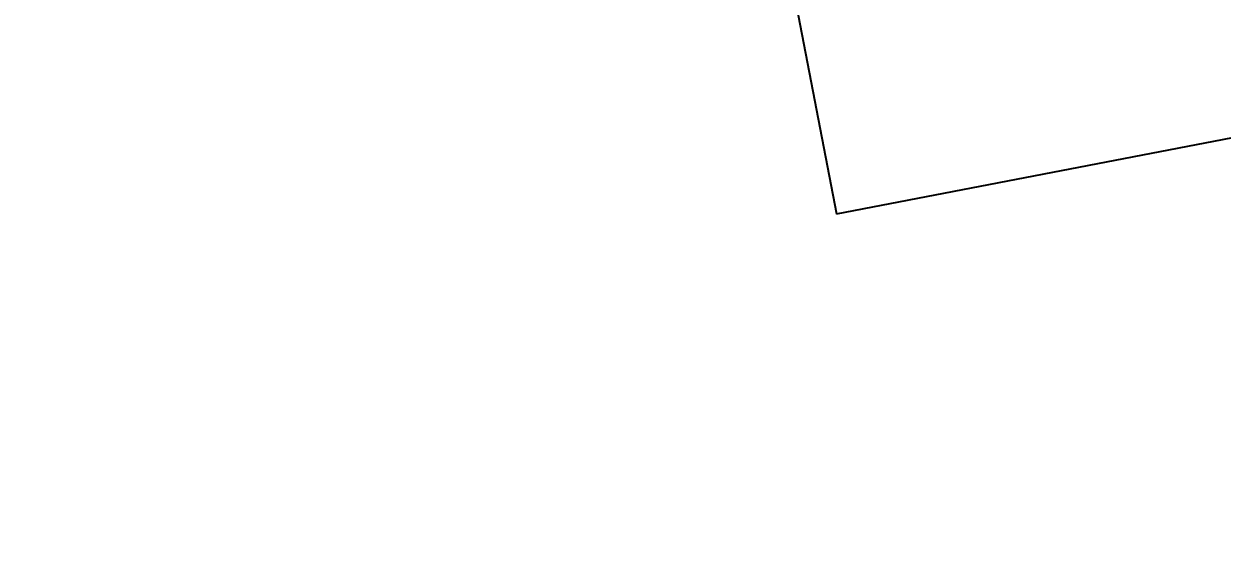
# Model space of a CAD drawing. Extents: x 630095 to 646315, y -4121 to 7359.
# Drawn here: x 639531.02 to 639547.61, y 755.69 to 762.8 of the extents above; entities that cross this region are included whole.
import ezdxf

# ---------------------------------------------------------------- set-up
doc = ezdxf.new("R2010")
doc.units = 0
doc.header["$LTSCALE"] = 200
doc.header["$MEASUREMENT"] = 0
doc.layers.add('LINEA_ANG', color=2, linetype='CONTINUOUS')

msp = doc.modelspace()

# ---------------------------------------------------------------- linework, layer by layer
at = {"layer": 'LINEA_ANG'}
for p, q in [((638509.502, 6115.5), (639542.272, 760.175)), ((639542.272, 760.175), (639738.653, 798.047))]:
    msp.add_line(p, q, dxfattribs=at)

doc.saveas('drawing.dxf')
